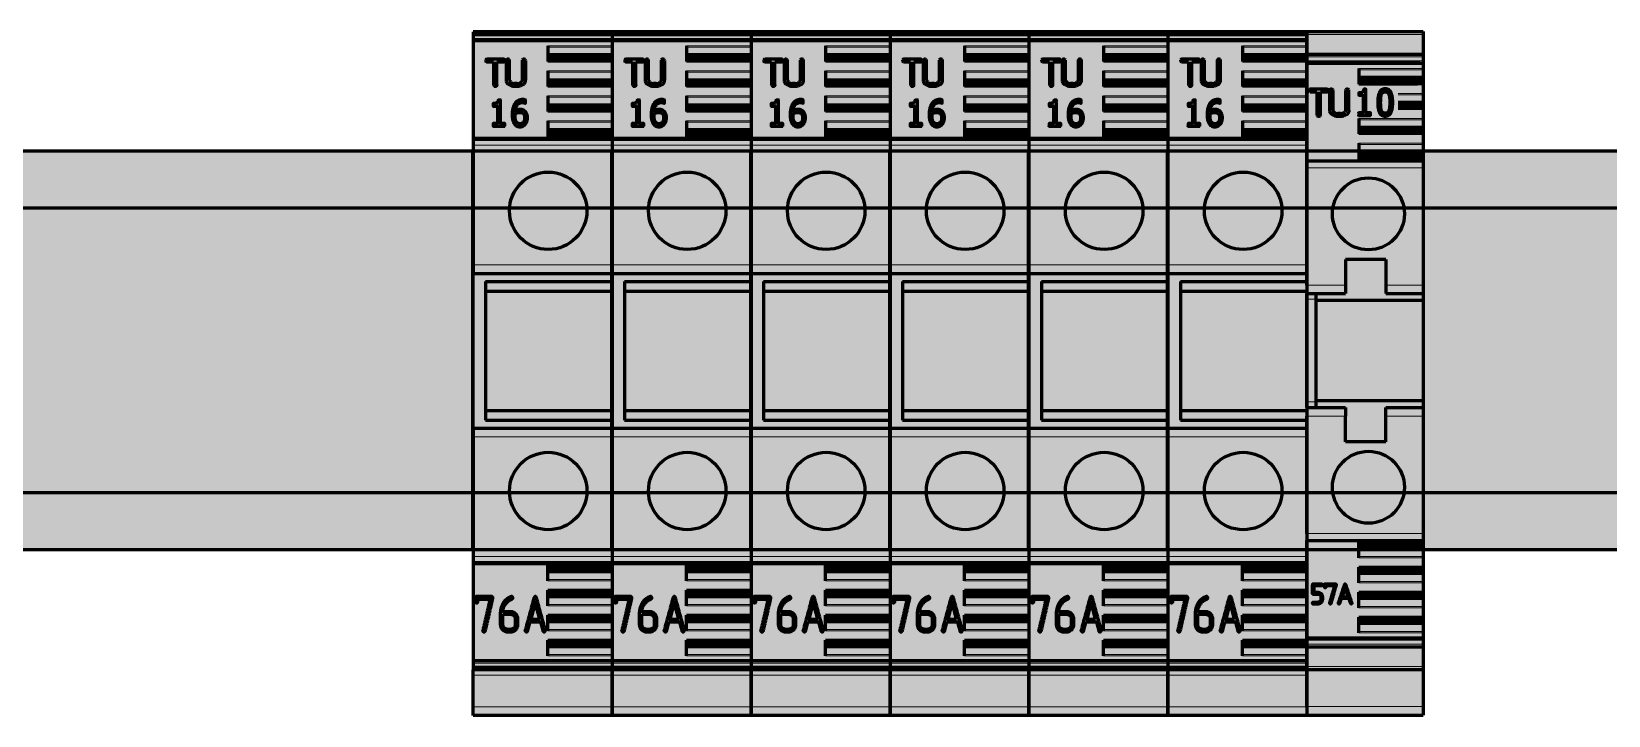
# Model space of a CAD drawing. Header units: millimetres. Extents: x -101 to 319, y -85 to 212.
# Drawn here: x 233.02 to 267.62, y 53.2 to 68.21 of the extents above; entities that cross this region are included whole.
import ezdxf

# ---------------------------------------------------------------- set-up
doc = ezdxf.new("R2010")
doc.units = ezdxf.units.MM
doc.linetypes.add('K5LT_BASIC', pattern=[0])
doc.linetypes.add('K5LT_THIN', pattern=[0])
doc.layers.add('Системный слой', color=7, linetype='Continuous')

# ---------------------------------------------------------------- blocks, each defined once
blk = doc.blocks.new('DIN_VP.262512')
at = {"layer": 'Системный слой', "true_color": 0xffffff}
h = blk.add_hatch(color=7, dxfattribs=at)
h.paths.add_polyline_path([(108.53, 12.55), (-120, 12.55), (-120, -12.45), (108.53, -12.45), (120, -12.45), (120, 12.55)])
h.paths.add_polyline_path([(-120, -17.44), (120, -17.36), (120, -12.36), (-120, -12.44)])
h.paths.add_polyline_path([(-120, 12.42), (108.53, 12.55), (120, 12.52), (120, 17.61), (-120, 17.51)])
at = {"layer": 'Системный слой', "color": 150, "linetype": 'K5LT_BASIC', "lineweight": 60, "true_color": 0x0080ff}
for p, q in [((120, 17.56), (-120, 17.56)), ((120, 12.56), (-120, 12.56)), ((120, -12.44), (-120, -12.44)), ((120, -17.44), (-120, -17.44))]:
    blk.add_line(p, q, dxfattribs=at)
blk = doc.blocks.new('SUPU_SCREW_WHITE_16_U53')
h = blk.add_hatch(color=7)
h.paths.add_polyline_path([(566.3, -98.23), (566.3, -96.16), (566.1, -96.16), (566.09, -96.22), (566.08, -96.27), (566.06, -96.32), (566.04, -96.36), (566, -96.39), (565.97, -96.42), (565.93, -96.43), (565.89, -96.45), (565.83, -96.46), (565.77, -96.47), (565.71, -96.48), (565.66, -96.48), (565.66, -96.69), (566.05, -96.69), (566.05, -98.23), (565.66, -98.23), (565.66, -98.46), (566.69, -98.46), (566.69, -98.23)])
h.paths.add_polyline_path([(567.6, -97.15), (567.63, -96.93), (567.69, -96.75), (567.79, -96.59), (567.91, -96.48), (568.05, -96.41), (568.22, -96.38), (568.27, -96.39), (568.32, -96.39), (568.37, -96.4), (568.42, -96.42), (568.45, -96.43), (568.48, -96.45), (568.49, -96.45), (568.49, -96.16), (568.46, -96.14), (568.42, -96.13), (568.39, -96.13), (568.35, -96.12), (568.31, -96.12), (568.26, -96.12), (568.11, -96.13), (567.97, -96.16), (567.85, -96.22), (567.74, -96.29), (567.64, -96.38), (567.56, -96.49), (567.49, -96.62), (567.43, -96.76), (567.39, -96.91), (567.36, -97.08), (567.34, -97.26), (567.33, -97.45), (567.34, -97.64), (567.36, -97.81), (567.39, -97.96), (567.44, -98.09), (567.49, -98.21), (567.56, -98.3), (567.62, -98.36), (567.69, -98.42), (567.76, -98.46), (567.84, -98.49), (567.93, -98.5), (568.02, -98.51), (568.19, -98.48), (568.35, -98.41), (568.49, -98.29), (568.59, -98.12), (568.66, -97.93), (568.68, -97.71), (568.67, -97.58), (568.65, -97.47), (568.62, -97.37), (568.58, -97.27), (568.52, -97.2), (568.45, -97.13), (568.39, -97.08), (568.32, -97.04), (568.26, -97.02), (568.2, -97), (568.13, -96.99), (568.05, -96.99), (567.96, -97), (567.88, -97.01), (567.81, -97.03), (567.74, -97.06), (567.67, -97.1)])
h.paths.add_polyline_path([(567.59, -97.37), (567.66, -97.33), (567.72, -97.3), (567.79, -97.28), (567.85, -97.26), (567.92, -97.25), (567.99, -97.25), (568.04, -97.25), (568.09, -97.25), (568.14, -97.26), (568.19, -97.28), (568.23, -97.3), (568.27, -97.33), (568.32, -97.38), (568.36, -97.43), (568.39, -97.49), (568.41, -97.56), (568.42, -97.64), (568.42, -97.73), (568.41, -97.88), (568.37, -98.01), (568.32, -98.12), (568.24, -98.19), (568.14, -98.24), (568.02, -98.25), (567.97, -98.25), (567.92, -98.24), (567.87, -98.22), (567.83, -98.2), (567.79, -98.16), (567.75, -98.12), (567.7, -98.06), (567.66, -97.99), (567.63, -97.9), (567.61, -97.8), (567.59, -97.67), (567.59, -97.52), (567.59, -97.49), (567.59, -97.46), (567.59, -97.44), (567.59, -97.42), (567.59, -97.4)])
at = {"color": 150, "linetype": 'K5LT_BASIC', "lineweight": 60, "true_color": 0x0080ff}
for points, knots in [([(566.69, -98.46), (566.17, -98.46), (565.66, -98.46), (565.66, -98.35), (565.66, -98.23), (565.85, -98.23), (566.05, -98.23), (566.05, -97.46), (566.05, -96.69), (565.85, -96.69), (565.66, -96.69), (565.66, -96.58), (565.66, -96.48), (565.74, -96.48), (565.83, -96.46), (565.92, -96.45), (565.97, -96.42), (566.03, -96.38), (566.06, -96.32), (566.09, -96.26), (566.1, -96.16), (566.2, -96.16), (566.3, -96.16), (566.3, -97.19), (566.3, -98.23), (566.49, -98.23), (566.69, -98.23), (566.69, -98.35), (566.69, -98.46)], [0, 0, 0, 1.970331, 1.970331, 2.42314, 2.42314, 3.1819, 3.1819, 6.119039, 6.119039, 6.8778, 6.8778, 7.281657, 7.281657, 7.613549, 7.613549, 7.896435, 7.896435, 8.156201, 8.156201, 8.472404, 8.472404, 8.847769, 8.847769, 12.800668, 12.800668, 13.547191, 13.547191, 14, 14, 14]), ([(568.68, -97.71), (568.68, -98.07), (568.49, -98.29), (568.3, -98.51), (568.02, -98.51), (567.88, -98.51), (567.76, -98.46), (567.65, -98.4), (567.56, -98.3), (567.45, -98.17), (567.39, -97.96), (567.33, -97.75), (567.33, -97.45), (567.33, -97.15), (567.39, -96.91), (567.44, -96.67), (567.56, -96.49), (567.67, -96.32), (567.85, -96.22), (568.03, -96.12), (568.26, -96.12), (568.34, -96.12), (568.39, -96.13), (568.44, -96.14), (568.49, -96.16), (568.49, -96.3), (568.49, -96.45), (568.49, -96.45), (568.48, -96.45), (568.44, -96.42), (568.37, -96.4), (568.3, -96.38), (568.22, -96.38), (567.95, -96.38), (567.79, -96.59), (567.62, -96.8), (567.6, -97.15), (567.7, -97.07), (567.81, -97.03), (567.91, -96.99), (568.05, -96.99), (568.17, -96.99), (568.26, -97.02), (568.35, -97.05), (568.45, -97.13), (568.56, -97.22), (568.62, -97.37), (568.68, -97.51), (568.68, -97.71)], [0, 0, 0, 1.87689, 1.87689, 3.504972, 3.504972, 4.303681, 4.303681, 5.088219, 5.088219, 6.251271, 6.251271, 7.816418, 7.816418, 9.476288, 9.476288, 10.864202, 10.864202, 12.086191, 12.086191, 13.391927, 13.391927, 13.777349, 13.777349, 14.103095, 14.103095, 14.990417, 14.990417, 15.029407, 15.029407, 15.38454, 15.38454, 15.839057, 15.839057, 17.370113, 17.370113, 19.200138, 19.200138, 19.941743, 19.941743, 20.689614, 20.689614, 21.348143, 21.348143, 22.018697, 22.018697, 22.916554, 22.916554, 24, 24, 24]), ([(568.42, -97.73), (568.42, -97.58), (568.39, -97.49), (568.35, -97.4), (568.27, -97.33), (568.21, -97.28), (568.14, -97.26), (568.07, -97.25), (567.99, -97.25), (567.88, -97.25), (567.79, -97.28), (567.69, -97.31), (567.59, -97.37), (567.59, -97.41), (567.59, -97.44), (567.59, -97.47), (567.59, -97.52), (567.59, -97.76), (567.63, -97.9), (567.67, -98.04), (567.75, -98.12), (567.81, -98.19), (567.87, -98.22), (567.94, -98.25), (568.02, -98.25), (568.21, -98.25), (568.32, -98.12), (568.42, -97.98), (568.42, -97.73)], [0, 0, 0, 1.118015, 1.118015, 2.058187, 2.058187, 2.743652, 2.743652, 3.446823, 3.446823, 4.404937, 4.404937, 5.406816, 5.406816, 5.710842, 5.710842, 6.079178, 6.079178, 7.878221, 7.878221, 9.049882, 9.049882, 9.807165, 9.807165, 10.523364, 10.523364, 12.08089, 12.08089, 14, 14, 14])]:
    blk.add_open_spline(points, degree=2, knots=knots, dxfattribs=at)
blk = doc.blocks.new('SUPU_SCREW_WHITE_16_U54')
h = blk.add_hatch(color=7)
h.paths.add_polyline_path([(566, -94.84), (566, -92.81), (566.56, -92.81), (566.62, -92.8), (566.67, -92.77), (566.68, -92.76), (566.7, -92.73), (566.71, -92.69), (566.71, -92.67), (566.69, -92.64), (566.66, -92.61), (566.61, -92.58), (566.56, -92.58), (565.15, -92.58), (565.13, -92.58), (565.07, -92.59), (565.04, -92.62), (565.01, -92.66), (565, -92.69), (565, -92.7), (565.01, -92.74), (565.04, -92.78), (565.09, -92.8), (565.15, -92.81), (565.7, -92.81), (565.7, -94.84), (565.71, -94.88), (565.75, -94.93), (565.82, -94.95), (565.85, -94.95), (565.91, -94.95), (565.95, -94.93), (565.98, -94.9), (566, -94.87)])
h.paths.add_polyline_path([(567.11, -94.42), (567.11, -92.69), (567.1, -92.65), (567.06, -92.6), (567.01, -92.58), (566.96, -92.57), (566.9, -92.58), (566.85, -92.61), (566.82, -92.65), (566.81, -92.69), (566.81, -94.42), (566.81, -94.47), (566.81, -94.51), (566.88, -94.66), (567.03, -94.8), (567.27, -94.91), (567.54, -94.95), (567.78, -94.95), (568.07, -94.91), (568.3, -94.8), (568.37, -94.74), (568.43, -94.68), (568.49, -94.56), (568.52, -94.42), (568.52, -92.69), (568.51, -92.65), (568.47, -92.6), (568.41, -92.58), (568.36, -92.57), (568.31, -92.58), (568.26, -92.61), (568.22, -92.65), (568.21, -92.69), (568.21, -94.42), (568.21, -94.47), (568.17, -94.55), (568.08, -94.63), (567.95, -94.7), (567.78, -94.72), (567.54, -94.72), (567.38, -94.7), (567.24, -94.63), (567.21, -94.61), (567.18, -94.58), (567.13, -94.5)])
at = {"color": 150, "linetype": 'K5LT_BASIC', "lineweight": 60, "true_color": 0x0080ff}
for p, q in [((565.01, -92.66), (565, -92.69)), ((565, -92.69), (565, -92.7)), ((565.04, -92.62), (565.01, -92.66)), ((565.15, -92.58), (565.13, -92.58)), ((566.56, -92.58), (565.15, -92.58)), ((566.71, -92.69), (566.71, -92.67)), ((566.82, -92.65), (566.81, -92.69)), ((566.81, -92.69), (566.81, -94.42)), ((566.85, -92.61), (566.82, -92.65)), ((567.1, -92.65), (567.06, -92.6)), ((567.11, -92.69), (567.1, -92.65)), ((567.11, -94.42), (567.11, -92.69)), ((568.22, -92.65), (568.21, -92.69)), ((568.21, -92.69), (568.21, -94.42)), ((568.26, -92.61), (568.22, -92.65)), ((568.51, -92.65), (568.47, -92.6)), ((568.52, -92.69), (568.51, -92.65)), ((568.52, -94.42), (568.52, -92.69)), ((565.15, -92.81), (565.7, -92.81)), ((565.7, -92.81), (565.7, -94.84)), ((566, -92.81), (566.56, -92.81)), ((566, -94.84), (566, -92.81)), ((566.67, -92.77), (566.68, -92.76)), ((565.7, -94.84), (565.71, -94.88)), ((565.71, -94.88), (565.75, -94.93)), ((565.95, -94.93), (565.98, -94.9)), ((567.78, -94.72), (567.54, -94.72)), ((567.54, -94.95), (567.78, -94.95)), ((568.21, -94.42), (568.21, -94.47))]:
    blk.add_line(p, q, dxfattribs=at)
for centre, radius, start, end in [((565.1, -92.69), 0.0983, 184.4166, 208.8597), ((565.14, -92.67), 0.144, 208.8597, 229.0238), ((565.12, -92.69), 0.114, 113.8899, 137.7103), ((565.14, -92.75), 0.172, 94.608, 113.8899), ((566.56, -92.73), 0.155, 71.1747, 90), ((566.54, -92.78), 0.206, 54.823, 71.1747), ((566.57, -92.73), 0.148, 36.4742, 54.823), ((566.59, -92.68), 0.12, 315.8124, 336.3991), ((566.63, -92.69), 0.0798, 11.3596, 36.4742), ((566.62, -92.69), 0.0912, 336.3991, 0), ((566.96, -92.74), 0.168, 109.2526, 128.6153), ((566.96, -92.74), 0.17, 90, 109.2526), ((566.96, -92.75), 0.178, 74.0639, 90), ((566.94, -92.81), 0.235, 60.1958, 74.0639), ((568.36, -92.74), 0.168, 109.2526, 128.6153), ((568.36, -92.74), 0.17, 90, 109.2526), ((568.36, -92.75), 0.178, 74.0639, 90), ((568.35, -92.81), 0.235, 60.1958, 74.0639), ((565.13, -92.66), 0.146, 234.822, 254.4951), ((565.15, -92.57), 0.234, 254.4951, 270), ((566.56, -92.6), 0.211, 270, 288.001), ((566.58, -92.67), 0.13, 288.001, 310.9478), ((566.02, -94.1), 0.875, 251.9879, 256.7841), ((565.85, -94.84), 0.116, 256.7841, 270), ((565.85, -94.7), 0.251, 270, 283.6983), ((565.87, -94.8), 0.156, 283.6983, 301.1147), ((565.9, -94.84), 0.1, 321.7472, 341.6219), ((565.89, -94.84), 0.117, 341.6219, 0), ((567.24, -94.42), 0.438, 180, 185.8129), ((567.21, -94.43), 0.399, 185.8129, 191.9005), ((567.19, -94.43), 0.379, 191.9005, 216.8727), ((567.37, -94.29), 0.614, 216.8727, 236.426), ((567.53, -94.06), 0.896, 236.426, 253.4205), ((567.31, -94.42), 0.196, 180, 204.0043), ((567.37, -94.39), 0.267, 204.0043, 224.5235), ((567.43, -94.33), 0.355, 224.5235, 230.2641), ((567.51, -94.24), 0.476, 230.2641, 235.2225), ((567.51, -94.24), 0.478, 235.2225, 253.5125), ((567.54, -94.01), 0.942, 253.4205, 270), ((567.54, -94.13), 0.587, 253.5125, 270), ((567.78, -94.09), 0.633, 270, 285.6859), ((567.78, -93.93), 1.02, 270, 286.4817), ((567.82, -94.24), 0.473, 285.6859, 303.8549), ((567.85, -94.16), 0.783, 286.4817, 305.3632), ((567.89, -94.34), 0.356, 303.8549, 323.0064), ((568, -94.43), 0.209, 323.0064, 348.0623), ((567.89, -94.22), 0.714, 305.3632, 312.8963), ((568.02, -94.36), 0.516, 312.8963, 321.7635), ((568.09, -94.42), 0.428, 321.7635, 340.6464), ((568.11, -94.42), 0.407, 340.6464, 0)]:
    blk.add_arc(centre, radius, start, end, dxfattribs=at)
blk = doc.blocks.new('SUPU_SCREW_WHITE_16', base_point=(570, -118.2))
at = {"true_color": 0xffffff}
blk.add_hatch(color=7, dxfattribs=at).paths.add_polyline_path([(576.1, -150.18), (576.1, -90.18), (563.9, -90.18), (563.9, -150.18)])
at = {"color": 150, "linetype": 'K5LT_BASIC', "lineweight": 60, "true_color": 0x0080ff}
for p, q in [((563.9, -90.18), (563.9, -90.4)), ((576.1, -90.18), (563.9, -90.18)), ((563.9, -90.4), (576.1, -90.4)), ((563.9, -90.4), (563.9, -90.75)), ((563.9, -90.75), (563.9, -90.97)), ((576.1, -90.97), (563.9, -90.97)), ((563.9, -90.97), (563.9, -99.52)), ((576.1, -90.18), (576.1, -150.18)), ((570.45, -91.41), (570.45, -92.78)), ((576.1, -92.21), (570.45, -92.21)), ((576.1, -92.35), (570.45, -92.35)), ((576.1, -92.59), (570.45, -92.59)), ((576.1, -92.76), (570.45, -92.76)), ((570.45, -93.6), (570.45, -94.98)), ((576.1, -94.41), (570.45, -94.41)), ((576.1, -94.55), (570.45, -94.55)), ((576.1, -94.79), (570.45, -94.79)), ((576.1, -94.95), (570.45, -94.95)), ((570.45, -95.8), (570.45, -97.17)), ((576.1, -96.6), (570.45, -96.6)), ((576.1, -96.74), (570.45, -96.74)), ((576.1, -96.98), (570.45, -96.98)), ((576.1, -97.14), (570.45, -97.14)), ((570.45, -97.99), (570.45, -99.36)), ((563.9, -99.52), (576.1, -99.52)), ((563.9, -99.52), (563.9, -99.6)), ((563.9, -99.6), (563.9, -100.13)), ((563.9, -99.6), (576.1, -99.6)), ((576.1, -98.79), (570.45, -98.79)), ((576.1, -98.93), (570.45, -98.93)), ((576.1, -99.17), (570.45, -99.17)), ((576.1, -99.33), (570.45, -99.33)), ((563.87, -135.68), (563.87, -100.68)), ((563.9, -100.13), (563.9, -110.63)), ((563.9, -110.63), (563.9, -111.38)), ((563.9, -111.38), (576.1, -111.38)), ((563.9, -124.98), (563.9, -111.38)), ((565, -112.09), (565, -124.27)), ((565, -112.09), (576.1, -112.09)), ((565, -112.95), (576.1, -112.95)), ((565, -123.4), (576.1, -123.4)), ((565, -124.27), (576.1, -124.27)), ((563.9, -124.98), (563.9, -125.73)), ((576.1, -124.98), (563.9, -124.98)), ((563.9, -125.73), (563.9, -136.22)), ((563.9, -136.22), (563.9, -136.76)), ((563.9, -136.76), (576.1, -136.76)), ((563.9, -136.76), (563.9, -136.83)), ((563.9, -136.83), (576.1, -136.83)), ((563.9, -136.83), (563.9, -145.39)), ((570.45, -138.36), (570.45, -136.99)), ((570.45, -137.02), (576.1, -137.02)), ((576.1, -137.18), (570.45, -137.18)), ((576.1, -137.42), (570.45, -137.42)), ((576.1, -137.56), (570.45, -137.56)), ((570.45, -140.56), (570.45, -139.18)), ((576.1, -139.21), (570.45, -139.21)), ((576.1, -139.38), (570.45, -139.38)), ((576.1, -139.61), (570.45, -139.61)), ((576.1, -139.76), (570.45, -139.76)), ((570.45, -142.75), (570.45, -141.38)), ((576.1, -141.41), (570.45, -141.41)), ((576.1, -141.57), (570.45, -141.57)), ((576.1, -141.81), (570.45, -141.81)), ((576.1, -141.95), (570.45, -141.95)), ((570.45, -144.94), (570.45, -143.57)), ((576.1, -143.6), (570.45, -143.6)), ((576.1, -143.76), (570.45, -143.76)), ((576.1, -144), (570.45, -144)), ((576.1, -144.14), (570.45, -144.14)), ((563.9, -145.39), (563.9, -145.6)), ((576.1, -145.39), (563.9, -145.39)), ((563.9, -145.6), (563.9, -145.95)), ((563.9, -145.95), (576.1, -145.95)), ((563.9, -145.95), (563.9, -146.18)), ((576.1, -146.18), (563.9, -146.18)), ((563.9, -146.64), (563.9, -146.18)), ((563.9, -149.43), (563.9, -146.64)), ((563.9, -150.18), (563.9, -149.43)), ((575.8, -150.18), (563.9, -150.18)), ((576.1, -150.18), (563.9, -150.18))]:
    blk.add_line(p, q, dxfattribs=at)
at = {"color": 7, "linetype": 'K5LT_THIN', "lineweight": 18}
for p, q in [((563.9, -90.75), (576.1, -90.75)), ((576.1, -91.41), (570.45, -91.41)), ((576.1, -91.53), (570.45, -91.53)), ((576.1, -92.78), (570.45, -92.78)), ((576.1, -93.6), (570.45, -93.6)), ((576.1, -93.72), (570.45, -93.72)), ((576.1, -94.98), (570.45, -94.98)), ((576.1, -95.8), (570.45, -95.8)), ((576.1, -95.91), (570.45, -95.91)), ((576.1, -97.17), (570.45, -97.17)), ((576.1, -97.99), (570.45, -97.99)), ((576.1, -98.1), (570.45, -98.1)), ((576.1, -99.36), (570.45, -99.36)), ((563.9, -100.13), (576.1, -100.13)), ((563.9, -110.63), (576.1, -110.63)), ((563.9, -125.73), (576.1, -125.73)), ((563.9, -136.22), (576.1, -136.22)), ((576.1, -136.99), (570.45, -136.99)), ((576.1, -138.25), (570.45, -138.25)), ((576.1, -138.36), (570.45, -138.36)), ((576.1, -139.18), (570.45, -139.18)), ((576.1, -140.44), (570.45, -140.44)), ((576.1, -140.56), (570.45, -140.56)), ((576.1, -141.38), (570.45, -141.38)), ((576.1, -142.63), (570.45, -142.63)), ((576.1, -142.75), (570.45, -142.75)), ((576.1, -143.57), (570.45, -143.57)), ((576.1, -144.82), (570.45, -144.82)), ((576.1, -144.94), (570.45, -144.94)), ((576.1, -145.6), (563.9, -145.6)), ((563.9, -146.64), (576.1, -146.64)), ((563.9, -149.43), (576.1, -149.43))]:
    blk.add_line(p, q, dxfattribs=at)
at = {"color": 150, "linetype": 'K5LT_BASIC', "lineweight": 60, "true_color": 0x0080ff}
blk.add_lwpolyline([(569.75, -141.73), (569.36, -140.27), (568.97, -141.73)], close=True, dxfattribs=at)
for centre in [(570.5, -105.88), (570.5, -130.48)]:
    blk.add_circle(centre, 3.4, dxfattribs=at)
for points, knots in [([(565.64, -139.88), (565.31, -141.32), (564.98, -142.76), (564.97, -142.77), (564.94, -142.82), (564.9, -142.83), (564.87, -142.84), (564.83, -142.84), (564.79, -142.82), (564.76, -142.79), (564.76, -142.74), (564.76, -142.72), (564.76, -142.71), (565.08, -141.34), (565.39, -139.97), (564.86, -139.97), (564.32, -139.97), (564.32, -140.07), (564.32, -140.18), (564.32, -140.24), (564.29, -140.27), (564.26, -140.29), (564.21, -140.29), (564.19, -140.29), (564.13, -140.27), (564.1, -140.24), (564.1, -140.18), (564.1, -140.02), (564.1, -139.85), (564.1, -139.74), (564.21, -139.74), (564.87, -139.74), (565.53, -139.74), (565.58, -139.74), (565.61, -139.77), (565.64, -139.8), (565.64, -139.85), (565.64, -139.86), (565.64, -139.88)], [0, 0, 0, 5.728491, 5.728491, 5.875241, 5.875241, 6.010495, 6.010495, 6.175101, 6.175101, 6.350178, 6.350178, 6.40661, 6.40661, 11.865633, 11.865633, 13.943908, 13.943908, 14.366489, 14.366489, 14.544271, 14.544271, 14.711169, 14.711169, 14.871341, 14.871341, 15.052786, 15.052786, 15.691145, 15.691145, 16.037794, 16.037794, 18.603095, 18.603095, 18.773935, 18.773935, 18.934997, 18.934997, 19, 19, 19]), ([(566.29, -141.2), (566.29, -140.74), (566.53, -140.35), (566.78, -139.93), (567.24, -139.75), (567.27, -139.75), (567.29, -139.74), (567.33, -139.74), (567.36, -139.78), (567.39, -139.81), (567.39, -139.86), (567.39, -139.89), (567.38, -139.91), (567.36, -139.94), (567.32, -139.96), (567.3, -139.97), (567.28, -139.98), (567.25, -139.99), (567.23, -140), (567.18, -140.02), (567.14, -140.05), (567.05, -140.1), (566.97, -140.16), (566.84, -140.27), (566.71, -140.47), (566.63, -140.6), (566.57, -140.76), (566.51, -140.93), (566.51, -141.07), (566.84, -141.07), (567.17, -141.07), (567.45, -141.07), (567.64, -141.26), (567.84, -141.46), (567.84, -141.74), (567.84, -141.96), (567.84, -142.18), (567.84, -142.46), (567.64, -142.65), (567.45, -142.84), (567.17, -142.84), (567.06, -142.84), (566.95, -142.84), (566.7, -142.84), (566.49, -142.65), (566.29, -142.46), (566.29, -142.18), (566.29, -141.69), (566.29, -141.2)], [0, 0, 0, 2.350175, 2.350175, 4.859783, 4.859783, 4.98445, 4.98445, 5.208355, 5.208355, 5.437793, 5.437793, 5.587752, 5.587752, 5.784307, 5.784307, 5.902751, 5.902751, 6.044158, 6.044158, 6.321147, 6.321147, 6.853656, 6.853656, 7.918194, 7.918194, 8.787354, 8.787354, 9.621515, 9.621515, 11.364914, 11.364914, 12.747981, 12.747981, 14.132578, 14.132578, 15.304611, 15.304611, 16.686957, 16.686957, 18.065912, 18.065912, 18.649742, 18.649742, 19.99647, 19.99647, 21.395287, 21.395287, 24, 24, 24]), ([(568.91, -141.96), (568.8, -142.36), (568.7, -142.76), (568.69, -142.8), (568.66, -142.82), (568.63, -142.84), (568.59, -142.84), (568.55, -142.84), (568.51, -142.81), (568.48, -142.78), (568.48, -142.73), (568.48, -142.72), (568.48, -142.7), (568.87, -141.27), (569.26, -139.84), (569.28, -139.74), (569.36, -139.74), (569.44, -139.74), (569.47, -139.84), (569.85, -141.27), (570.24, -142.7), (570.24, -142.72), (570.24, -142.74), (570.24, -142.78), (570.21, -142.81), (570.17, -142.84), (570.13, -142.84), (570.1, -142.84), (570.07, -142.82), (570.04, -142.8), (570.03, -142.76), (569.92, -142.36), (569.81, -141.96), (569.36, -141.96), (568.91, -141.96)], [0, 0, 0, 1.490475, 1.490475, 1.618923, 1.618923, 1.747724, 1.747724, 1.90096, 1.90096, 2.05947, 2.05947, 2.115505, 2.115505, 7.41398, 7.41398, 7.696978, 7.696978, 7.979864, 7.979864, 13.278377, 13.278377, 13.338348, 13.338348, 13.49453, 13.49453, 13.644752, 13.644752, 13.763876, 13.763876, 13.900933, 13.900933, 15.391408, 15.391408, 17, 17, 17]), ([(566.51, -141.29), (566.51, -141.74), (566.51, -142.18), (566.51, -142.36), (566.65, -142.49), (566.78, -142.62), (566.95, -142.62), (567.06, -142.62), (567.17, -142.62), (567.36, -142.62), (567.49, -142.49), (567.61, -142.37), (567.61, -142.18), (567.61, -141.96), (567.61, -141.74), (567.61, -141.55), (567.49, -141.42), (567.36, -141.29), (567.17, -141.29), (566.84, -141.29), (566.51, -141.29)], [0, 0, 0, 2.063633, 2.063633, 2.874016, 2.874016, 3.673545, 3.673545, 4.186514, 4.186514, 4.995759, 4.995759, 5.807826, 5.807826, 6.839546, 6.839546, 7.647769, 7.647769, 8.460898, 8.460898, 10, 10, 10])]:
    blk.add_open_spline(points, degree=2, knots=knots, dxfattribs=at)
for name in ['SUPU_SCREW_WHITE_16_U54', 'SUPU_SCREW_WHITE_16_U54', 'SUPU_SCREW_WHITE_16_U53', 'SUPU_SCREW_WHITE_16_U53']:
    blk.add_blockref(name, (0, 0))
blk = doc.blocks.new('SUPU_SCREW_BLUE_10_U97')
h = blk.add_hatch(color=7)
h.paths.add_polyline_path([(487.27, -302.19), (487.27, -301.58), (487.95, -301.58), (487.98, -301.58), (487.99, -301.57), (488.01, -301.56), (488.02, -301.54), (488.03, -301.53), (488.03, -301.51), (488.03, -301.5), (488.02, -301.48), (488, -301.47), (487.99, -301.46), (487.97, -301.45), (487.95, -301.45), (487.19, -301.45), (487.15, -301.46), (487.13, -301.48), (487.12, -301.51), (487.12, -302.26), (487.13, -302.29), (487.15, -302.31), (487.19, -302.32), (487.57, -302.32), (487.65, -302.33), (487.72, -302.35), (487.79, -302.39), (487.84, -302.44), (487.87, -302.5), (487.88, -302.56), (487.88, -302.8), (487.87, -302.87), (487.84, -302.93), (487.79, -302.98), (487.72, -303.02), (487.65, -303.04), (487.57, -303.05), (487.19, -303.05), (487.17, -303.05), (487.15, -303.06), (487.14, -303.07), (487.13, -303.09), (487.12, -303.1), (487.12, -303.11), (487.12, -303.13), (487.13, -303.14), (487.14, -303.16), (487.15, -303.17), (487.17, -303.17), (487.19, -303.18), (487.58, -303.18), (487.69, -303.16), (487.8, -303.13), (487.9, -303.07), (487.97, -302.99), (488.01, -302.9), (488.03, -302.81), (488.03, -302.56), (488.01, -302.46), (487.97, -302.38), (487.9, -302.3), (487.8, -302.24), (487.69, -302.2), (487.58, -302.19)])
h.paths.add_polyline_path([(488.78, -303.13), (489.23, -301.53), (489.24, -301.51), (489.24, -301.49), (489.23, -301.48), (489.22, -301.47), (489.2, -301.46), (489.18, -301.45), (489.16, -301.45), (488.25, -301.45), (488.21, -301.46), (488.19, -301.48), (488.18, -301.51), (488.18, -301.7), (488.18, -301.72), (488.19, -301.73), (488.2, -301.74), (488.22, -301.75), (488.24, -301.76), (488.25, -301.76), (488.27, -301.76), (488.29, -301.75), (488.31, -301.74), (488.32, -301.73), (488.33, -301.72), (488.33, -301.7), (488.33, -301.58), (489.07, -301.58), (488.63, -303.1), (488.63, -303.12), (488.63, -303.13), (488.64, -303.15), (488.65, -303.16), (488.67, -303.17), (488.69, -303.17), (488.71, -303.18), (488.75, -303.16), (488.77, -303.15), (488.77, -303.14)])
h.paths.add_polyline_path([(490.6, -303.1), (490.07, -301.51), (490.06, -301.48), (490.03, -301.46), (490, -301.45), (489.97, -301.46), (489.94, -301.48), (489.93, -301.51), (489.4, -303.1), (489.39, -303.11), (489.4, -303.13), (489.4, -303.15), (489.42, -303.16), (489.43, -303.17), (489.45, -303.17), (489.47, -303.17), (489.49, -303.17), (489.5, -303.17), (489.52, -303.16), (489.53, -303.15), (489.54, -303.14), (489.54, -303.13), (489.69, -302.68), (490.31, -302.68), (490.46, -303.13), (490.46, -303.14), (490.47, -303.16), (490.49, -303.16), (490.5, -303.17), (490.51, -303.17), (490.53, -303.17), (490.55, -303.17), (490.56, -303.17), (490.58, -303.16), (490.59, -303.14), (490.6, -303.13), (490.61, -303.12)])
h.paths.add_polyline_path([(490, -301.75), (490.27, -302.56), (489.73, -302.56)])
at = {"color": 150, "linetype": 'K5LT_BASIC', "lineweight": 60, "true_color": 0x0080ff}
blk.add_lwpolyline([(490.27, -302.56), (490, -301.75), (489.73, -302.56)], close=True, dxfattribs=at)
for points, knots in [([(488.03, -302.81), (488.03, -302.96), (487.9, -303.07), (487.76, -303.18), (487.58, -303.18), (487.38, -303.18), (487.19, -303.18), (487.16, -303.18), (487.14, -303.16), (487.12, -303.14), (487.12, -303.11), (487.12, -303.1), (487.14, -303.07), (487.16, -303.05), (487.19, -303.05), (487.38, -303.05), (487.57, -303.05), (487.7, -303.05), (487.79, -302.98), (487.88, -302.91), (487.88, -302.8), (487.88, -302.68), (487.88, -302.56), (487.88, -302.46), (487.79, -302.39), (487.7, -302.32), (487.57, -302.32), (487.38, -302.32), (487.19, -302.32), (487.12, -302.32), (487.12, -302.26), (487.12, -301.88), (487.12, -301.51), (487.12, -301.45), (487.19, -301.45), (487.57, -301.45), (487.95, -301.45), (487.98, -301.45), (488, -301.47), (488.03, -301.49), (488.03, -301.51), (488.03, -301.54), (488.01, -301.56), (487.99, -301.58), (487.95, -301.58), (487.61, -301.58), (487.27, -301.58), (487.27, -301.88), (487.27, -302.19), (487.42, -302.19), (487.58, -302.19), (487.76, -302.19), (487.9, -302.3), (488.03, -302.41), (488.03, -302.56), (488.03, -302.68), (488.03, -302.81)], [0, 0, 0, 1.124723, 1.124723, 2.404552, 2.404552, 3.817223, 3.817223, 4.039917, 4.039917, 4.229525, 4.229525, 4.391827, 4.391827, 4.630195, 4.630195, 6.039799, 6.039799, 6.890063, 6.890063, 7.636266, 7.636266, 8.540928, 8.540928, 9.282862, 9.282862, 10.133155, 10.133155, 11.542758, 11.542758, 11.9576, 11.9576, 14.717908, 14.717908, 15.133275, 15.133275, 17.947574, 17.947574, 18.157472, 18.157472, 18.347254, 18.347254, 18.52774, 18.52774, 18.75487, 18.75487, 21.281727, 21.281727, 23.55918, 23.55918, 24.687783, 24.687783, 25.963867, 25.963867, 27.086135, 27.086135, 28, 28, 28]), ([(489.23, -301.53), (489.01, -302.33), (488.78, -303.13), (488.78, -303.14), (488.75, -303.16), (488.73, -303.17), (488.71, -303.18), (488.68, -303.18), (488.65, -303.16), (488.63, -303.14), (488.63, -303.12), (488.63, -303.11), (488.63, -303.1), (488.85, -302.34), (489.07, -301.58), (488.7, -301.58), (488.33, -301.58), (488.33, -301.64), (488.33, -301.7), (488.33, -301.73), (488.31, -301.74), (488.29, -301.76), (488.25, -301.76), (488.24, -301.76), (488.2, -301.74), (488.18, -301.73), (488.18, -301.7), (488.18, -301.6), (488.18, -301.51), (488.18, -301.45), (488.25, -301.45), (488.71, -301.45), (489.16, -301.45), (489.2, -301.45), (489.22, -301.47), (489.24, -301.48), (489.24, -301.51), (489.24, -301.52), (489.23, -301.53)], [0, 0, 0, 5.383652, 5.383652, 5.52959, 5.52959, 5.681784, 5.681784, 5.866217, 5.866217, 6.03708, 6.03708, 6.089656, 6.089656, 11.214661, 11.214661, 13.592307, 13.592307, 13.979173, 13.979173, 14.149237, 14.149237, 14.336641, 14.336641, 14.51763, 14.51763, 14.694167, 14.694167, 15.288645, 15.288645, 15.648941, 15.648941, 18.58789, 18.58789, 18.7795, 18.7795, 18.939522, 18.939522, 19, 19, 19]), ([(489.69, -302.68), (489.62, -302.91), (489.54, -303.13), (489.54, -303.15), (489.52, -303.16), (489.5, -303.17), (489.47, -303.17), (489.44, -303.17), (489.42, -303.16), (489.39, -303.14), (489.39, -303.11), (489.4, -303.11), (489.4, -303.1), (489.66, -302.3), (489.93, -301.51), (489.95, -301.45), (490, -301.45), (490.05, -301.45), (490.07, -301.51), (490.34, -302.3), (490.6, -303.1), (490.6, -303.11), (490.61, -303.12), (490.61, -303.14), (490.58, -303.16), (490.56, -303.17), (490.53, -303.17), (490.5, -303.17), (490.49, -303.16), (490.47, -303.15), (490.46, -303.13), (490.38, -302.91), (490.31, -302.68), (490, -302.68), (489.69, -302.68)], [0, 0, 0, 1.44536, 1.44536, 1.576574, 1.576574, 1.72477, 1.72477, 1.900141, 1.900141, 2.058711, 2.058711, 2.112479, 2.112479, 7.251326, 7.251326, 7.554382, 7.554382, 7.857377, 7.857377, 12.996143, 12.996143, 13.053703, 13.053703, 13.210028, 13.210028, 13.382239, 13.382239, 13.519808, 13.519808, 13.660524, 13.660524, 15.105883, 15.105883, 17, 17, 17])]:
    blk.add_open_spline(points, degree=2, knots=knots, dxfattribs=at)
blk = doc.blocks.new('SUPU_SCREW_BLUE_10_U98')
h = blk.add_hatch(color=7)
h.paths.add_polyline_path([(491.19, -258.55), (491.58, -258.55), (491.58, -260.09), (491.19, -260.09), (491.19, -260.33), (492.22, -260.33), (492.22, -260.09), (491.83, -260.09), (491.83, -258.02), (491.63, -258.02), (491.62, -258.09), (491.61, -258.14), (491.59, -258.18), (491.56, -258.22), (491.53, -258.25), (491.5, -258.28), (491.46, -258.3), (491.41, -258.31), (491.36, -258.33), (491.3, -258.34), (491.24, -258.34), (491.19, -258.34)])
h.paths.add_polyline_path([(493.02, -258.28), (492.93, -258.51), (492.88, -258.81), (492.86, -259.18), (492.88, -259.55), (492.93, -259.85), (493.02, -260.08), (493.15, -260.24), (493.31, -260.34), (493.52, -260.37), (493.72, -260.34), (493.89, -260.24), (494.02, -260.08), (494.1, -259.85), (494.16, -259.55), (494.18, -259.18), (494.16, -258.81), (494.11, -258.51), (494.02, -258.28), (493.89, -258.12), (493.73, -258.02), (493.52, -257.98), (493.31, -258.02), (493.15, -258.11)])
h.paths.add_polyline_path([(493.14, -258.78), (493.15, -258.66), (493.17, -258.57), (493.19, -258.48), (493.23, -258.41), (493.27, -258.35), (493.32, -258.3), (493.38, -258.27), (493.44, -258.25), (493.52, -258.24), (493.6, -258.25), (493.66, -258.27), (493.72, -258.3), (493.77, -258.35), (493.81, -258.41), (493.84, -258.48), (493.87, -258.56), (493.89, -258.66), (493.9, -258.77), (493.91, -258.89), (493.92, -259.03), (493.92, -259.18), (493.92, -259.33), (493.91, -259.46), (493.9, -259.58), (493.89, -259.69), (493.87, -259.79), (493.84, -259.88), (493.81, -259.95), (493.77, -260.01), (493.72, -260.06), (493.66, -260.09), (493.59, -260.11), (493.52, -260.12), (493.44, -260.11), (493.37, -260.09), (493.31, -260.05), (493.27, -260.01), (493.23, -259.94), (493.19, -259.87), (493.17, -259.78), (493.15, -259.69), (493.13, -259.58), (493.13, -259.47), (493.12, -259.33), (493.12, -259.18), (493.12, -259.04), (493.13, -258.9)])
at = {"color": 150, "linetype": 'K5LT_BASIC', "lineweight": 60, "true_color": 0x0080ff}
for points, knots in [([(492.22, -260.33), (491.7, -260.33), (491.19, -260.33), (491.19, -260.21), (491.19, -260.09), (491.38, -260.09), (491.58, -260.09), (491.58, -259.32), (491.58, -258.55), (491.38, -258.55), (491.19, -258.55), (491.19, -258.45), (491.19, -258.34), (491.27, -258.34), (491.36, -258.33), (491.45, -258.31), (491.5, -258.28), (491.56, -258.24), (491.59, -258.18), (491.62, -258.12), (491.63, -258.02), (491.73, -258.02), (491.83, -258.02), (491.83, -259.06), (491.83, -260.09), (492.02, -260.09), (492.22, -260.09), (492.22, -260.21), (492.22, -260.33)], [0, 0, 0, 1.970331, 1.970331, 2.42314, 2.42314, 3.1819, 3.1819, 6.119039, 6.119039, 6.8778, 6.8778, 7.281657, 7.281657, 7.613549, 7.613549, 7.896435, 7.896435, 8.156201, 8.156201, 8.472404, 8.472404, 8.847769, 8.847769, 12.800668, 12.800668, 13.547191, 13.547191, 14, 14, 14]), ([(494.18, -259.18), (494.18, -259.79), (494.02, -260.08), (493.86, -260.37), (493.52, -260.37), (493.18, -260.37), (493.02, -260.08), (492.86, -259.79), (492.86, -259.18), (492.86, -258.57), (493.02, -258.28), (493.18, -257.98), (493.52, -257.98), (493.86, -257.98), (494.02, -258.28), (494.18, -258.58), (494.18, -259.18)], [0, 0, 0, 1.21224, 1.21224, 2.002225, 2.002225, 2.79904, 2.79904, 4.001406, 4.001406, 5.209272, 5.209272, 6.002754, 6.002754, 6.802785, 6.802785, 8, 8, 8]), ([(493.84, -259.88), (493.89, -259.75), (493.9, -259.58), (493.92, -259.41), (493.92, -259.18), (493.92, -258.94), (493.9, -258.77), (493.89, -258.6), (493.84, -258.48), (493.8, -258.36), (493.72, -258.3), (493.64, -258.24), (493.52, -258.24), (493.4, -258.24), (493.32, -258.3), (493.24, -258.36), (493.19, -258.48), (493.15, -258.6), (493.14, -258.78), (493.12, -258.96), (493.12, -259.18), (493.12, -259.42), (493.13, -259.58), (493.15, -259.74), (493.19, -259.87), (493.24, -259.99), (493.31, -260.05), (493.39, -260.12), (493.52, -260.12), (493.64, -260.12), (493.72, -260.06), (493.8, -260), (493.84, -259.88)], [0, 0, 0, 1.052992, 1.052992, 2.477342, 2.477342, 3.904633, 3.904633, 4.956442, 4.956442, 5.725456, 5.725456, 6.470057, 6.470057, 7.214292, 7.214292, 7.997899, 7.997899, 9.064044, 9.064044, 10.47456, 10.47456, 11.885231, 11.885231, 12.924826, 12.924826, 13.702416, 13.702416, 14.473141, 14.473141, 15.219435, 15.219435, 16, 16, 16])]:
    blk.add_open_spline(points, degree=2, knots=knots, dxfattribs=at)
blk = doc.blocks.new('SUPU_SCREW_BLUE_10_U99')
h = blk.add_hatch(color=7)
h.paths.add_polyline_path([(487.83, -260.27), (487.83, -258.24), (488.38, -258.24), (488.45, -258.23), (488.49, -258.2), (488.5, -258.2), (488.53, -258.16), (488.54, -258.12), (488.53, -258.11), (488.52, -258.08), (488.49, -258.04), (488.43, -258.02), (488.38, -258.01), (486.98, -258.01), (486.96, -258.01), (486.9, -258.02), (486.86, -258.05), (486.84, -258.09), (486.83, -258.12), (486.83, -258.13), (486.84, -258.17), (486.87, -258.21), (486.91, -258.23), (486.98, -258.24), (487.53, -258.24), (487.53, -260.27), (487.54, -260.31), (487.58, -260.36), (487.65, -260.38), (487.68, -260.39), (487.74, -260.38), (487.78, -260.36), (487.81, -260.34), (487.83, -260.31)])
h.paths.add_polyline_path([(488.94, -259.86), (488.94, -258.12), (488.93, -258.08), (488.89, -258.03), (488.83, -258.01), (488.79, -258.01), (488.73, -258.02), (488.68, -258.04), (488.65, -258.08), (488.63, -258.12), (488.63, -259.86), (488.64, -259.9), (488.64, -259.94), (488.71, -260.09), (488.86, -260.23), (489.1, -260.35), (489.37, -260.39), (489.6, -260.39), (489.9, -260.34), (490.13, -260.23), (490.2, -260.17), (490.25, -260.11), (490.32, -259.99), (490.34, -259.86), (490.34, -258.12), (490.34, -258.08), (490.29, -258.03), (490.24, -258.01), (490.19, -258.01), (490.14, -258.02), (490.09, -258.04), (490.05, -258.08), (490.04, -258.12), (490.04, -259.86), (490.04, -259.9), (490, -259.99), (489.91, -260.07), (489.78, -260.13), (489.6, -260.15), (489.37, -260.15), (489.2, -260.13), (489.07, -260.06), (489.03, -260.04), (489.01, -260.01), (488.95, -259.94)])
at = {"color": 150, "linetype": 'K5LT_BASIC', "lineweight": 60, "true_color": 0x0080ff}
for p, q in [((486.84, -258.09), (486.83, -258.12)), ((486.83, -258.12), (486.83, -258.13)), ((486.86, -258.05), (486.84, -258.09)), ((486.98, -258.01), (486.96, -258.01)), ((488.38, -258.01), (486.98, -258.01)), ((486.98, -258.24), (487.53, -258.24)), ((487.53, -258.24), (487.53, -260.27)), ((487.83, -258.24), (488.38, -258.24)), ((487.83, -260.27), (487.83, -258.24)), ((488.49, -258.2), (488.5, -258.2)), ((488.54, -258.12), (488.53, -258.11)), ((488.65, -258.08), (488.63, -258.12)), ((488.63, -258.12), (488.63, -259.86)), ((488.68, -258.04), (488.65, -258.08)), ((488.93, -258.08), (488.89, -258.03)), ((488.94, -258.12), (488.93, -258.08)), ((488.94, -259.86), (488.94, -258.12)), ((490.05, -258.08), (490.04, -258.12)), ((490.04, -258.12), (490.04, -259.86)), ((490.09, -258.04), (490.05, -258.08)), ((490.34, -258.08), (490.29, -258.03)), ((490.34, -258.12), (490.34, -258.08)), ((490.34, -259.86), (490.34, -258.12)), ((489.6, -260.15), (489.37, -260.15)), ((490.04, -259.86), (490.04, -259.9)), ((487.53, -260.27), (487.54, -260.31)), ((487.54, -260.31), (487.58, -260.36)), ((487.78, -260.36), (487.81, -260.34)), ((489.37, -260.39), (489.6, -260.39))]:
    blk.add_line(p, q, dxfattribs=at)
for centre, radius, start, end in [((486.92, -258.12), 0.0983, 184.4166, 208.8597), ((486.96, -258.1), 0.144, 208.8597, 229.0238), ((486.95, -258.13), 0.114, 113.8899, 137.7103), ((486.95, -258.09), 0.146, 234.822, 254.4951), ((486.97, -258.18), 0.172, 94.608, 113.8899), ((486.98, -258.01), 0.234, 254.4951, 270), ((488.38, -258.16), 0.155, 71.1747, 90), ((488.38, -258.03), 0.211, 270, 288.001), ((488.37, -258.21), 0.206, 54.823, 71.1747), ((488.41, -258.11), 0.13, 288.001, 310.9478), ((488.4, -258.16), 0.148, 36.4742, 54.823), ((488.42, -258.11), 0.12, 315.8124, 336.3991), ((488.46, -258.12), 0.0798, 11.3596, 36.4742), ((488.44, -258.12), 0.0912, 336.3991, 0), ((488.79, -258.17), 0.168, 109.2526, 128.6153), ((488.79, -258.18), 0.17, 90, 109.2526), ((488.79, -258.18), 0.178, 74.0639, 90), ((488.77, -258.24), 0.235, 60.1958, 74.0639), ((490.19, -258.17), 0.168, 109.2526, 128.6153), ((490.19, -258.18), 0.17, 90, 109.2526), ((490.19, -258.18), 0.178, 74.0639, 90), ((490.18, -258.24), 0.235, 60.1958, 74.0639), ((489.07, -259.86), 0.438, 180, 185.8129), ((489.03, -259.86), 0.399, 185.8129, 191.9005), ((489.01, -259.86), 0.379, 191.9005, 216.8727), ((489.2, -259.72), 0.614, 216.8727, 236.426), ((489.36, -259.49), 0.896, 236.426, 253.4205), ((489.13, -259.86), 0.196, 180, 204.0043), ((489.2, -259.83), 0.267, 204.0043, 224.5235), ((489.26, -259.77), 0.355, 224.5235, 230.2641), ((489.34, -259.67), 0.476, 230.2641, 235.2225), ((489.34, -259.67), 0.478, 235.2225, 253.5125), ((489.37, -259.57), 0.587, 253.5125, 270), ((489.6, -259.52), 0.633, 270, 285.6859), ((489.65, -259.67), 0.473, 285.6859, 303.8549), ((489.67, -259.59), 0.783, 286.4817, 305.3632), ((489.71, -259.77), 0.356, 303.8549, 323.0064), ((489.83, -259.86), 0.209, 323.0064, 348.0623), ((489.71, -259.65), 0.714, 305.3632, 312.8963), ((489.85, -259.79), 0.516, 312.8963, 321.7635), ((489.92, -259.85), 0.428, 321.7635, 340.6464), ((489.94, -259.86), 0.407, 340.6464, 0), ((487.85, -259.53), 0.875, 251.9879, 256.7841), ((487.68, -260.27), 0.116, 256.7841, 270), ((487.68, -260.14), 0.251, 270, 283.6983), ((487.7, -260.23), 0.156, 283.6983, 301.1147), ((487.73, -260.27), 0.1, 321.7472, 341.6219), ((487.71, -260.27), 0.117, 341.6219, 0), ((489.37, -259.44), 0.942, 253.4205, 270), ((489.6, -259.36), 1.02, 270, 286.4817)]:
    blk.add_arc(centre, radius, start, end, dxfattribs=at)
blk = doc.blocks.new('SUPU_SCREW_BLUE_10', base_point=(491.75, -281))
at = {"true_color": 0x99ccff}
blk.add_hatch(color=151, dxfattribs=at).paths.add_polyline_path([(496.85, -312.95), (496.85, -252.95), (486.65, -252.95), (486.65, -312.95)])
at = {"true_color": 0xffffff}
h = blk.add_hatch(color=7, dxfattribs=at)
h.paths.add_polyline_path([(495.21, -268.95), (494.44, -266.88), (492.49, -265.82), (490.33, -266.3), (489.02, -268.08), (489.19, -270.28), (490.76, -271.84), (492.97, -271.97), (494.73, -270.63)])
h.paths.add_polyline_path([(493.58, -275.2), (493.58, -272.95), (490.03, -272.95), (490.03, -275.2), (490.03, -275.95), (487.45, -275.95), (487.45, -276.45), (487.45, -276.55), (496.85, -276.55), (496.85, -275.95), (493.58, -275.95)])
h.paths.add_polyline_path([(496.85, -276.55), (487.45, -276.55), (487.45, -285.35), (496.85, -285.35)])
h.paths.add_polyline_path([(493.58, -288.95), (493.58, -286.7), (493.58, -285.95), (496.85, -285.95), (496.85, -285.35), (487.45, -285.35), (487.45, -285.45), (487.45, -285.95), (490.03, -285.95), (490.03, -286.7), (490.03, -288.95)])
h.paths.add_polyline_path([(495.21, -292.95), (494.44, -290.88), (492.49, -289.82), (490.33, -290.3), (489.02, -292.08), (489.19, -294.28), (490.76, -295.84), (492.97, -295.97), (494.73, -294.63)])
blk.add_hatch(color=7, dxfattribs=at).paths.add_polyline_path([(487.45, -285.35), (487.45, -276.45), (487.45, -275.95), (486.65, -275.95), (486.65, -276.45), (486.65, -285.45), (486.65, -285.95), (487.45, -285.95), (487.45, -285.45)])
at = {"color": 150, "linetype": 'K5LT_BASIC', "lineweight": 60, "true_color": 0x0080ff}
for p, q in [((486.65, -252.95), (496.55, -252.95)), ((486.65, -252.95), (496.85, -252.95)), ((486.65, -252.95), (486.65, -253.21)), ((486.65, -254.95), (486.65, -253.21)), ((496.85, -252.95), (496.85, -312.95)), ((486.65, -254.95), (486.65, -255.18)), ((486.65, -254.95), (496.55, -254.95)), ((486.65, -254.95), (496.85, -254.95)), ((486.65, -255.18), (486.65, -254.95)), ((486.65, -255.18), (486.65, -255.53)), ((486.65, -255.53), (486.65, -255.18)), ((486.65, -255.74), (486.65, -255.53)), ((486.65, -255.53), (486.65, -255.74)), ((496.55, -255.74), (486.65, -255.74)), ((486.65, -264.29), (486.65, -255.74)), ((486.65, -255.74), (496.85, -255.74)), ((486.65, -255.74), (486.65, -264.29)), ((491.2, -256.19), (491.2, -257.56)), ((491.2, -256.19), (491.2, -257.56)), ((496.55, -256.99), (491.2, -256.99)), ((496.85, -256.99), (491.2, -256.99)), ((496.55, -257.13), (491.2, -257.13)), ((496.85, -257.13), (491.2, -257.13)), ((496.55, -257.37), (491.2, -257.37)), ((496.85, -257.37), (491.2, -257.37)), ((491.2, -257.53), (496.35, -257.53)), ((496.85, -257.53), (491.2, -257.53)), ((496.85, -259.18), (494.66, -259.18)), ((496.85, -259.32), (494.66, -259.32)), ((496.85, -259.56), (494.66, -259.56)), ((496.85, -259.72), (494.66, -259.72)), ((491.2, -260.57), (491.2, -261.94)), ((496.85, -261.37), (491.2, -261.37)), ((496.85, -261.51), (491.2, -261.51)), ((496.85, -261.75), (491.2, -261.75)), ((496.85, -261.91), (491.2, -261.91)), ((491.2, -262.76), (491.2, -264.14)), ((486.65, -264.29), (486.65, -264.37)), ((486.65, -264.29), (496.55, -264.29)), ((486.65, -264.29), (496.85, -264.29)), ((486.65, -264.37), (486.65, -264.29)), ((486.65, -264.37), (486.65, -264.9)), ((486.65, -264.9), (486.65, -264.37)), ((496.85, -263.56), (491.2, -263.56)), ((496.85, -263.71), (491.2, -263.71)), ((496.85, -263.94), (491.2, -263.94)), ((496.85, -264.11), (491.2, -264.11)), ((486.65, -275.2), (486.65, -264.9)), ((490.03, -272.95), (490.03, -275.2)), ((493.58, -272.95), (490.03, -272.95)), ((493.58, -272.95), (493.58, -275.2)), ((486.65, -275.2), (486.65, -275.95)), ((490.03, -275.2), (490.03, -275.95)), ((493.58, -275.2), (493.58, -275.95)), ((486.65, -275.95), (490.03, -275.95)), ((486.65, -276.45), (486.65, -275.95)), ((486.65, -285.45), (486.65, -276.45)), ((487.45, -276.45), (487.45, -275.95)), ((487.45, -285.45), (487.45, -276.45)), ((496.85, -276.55), (487.45, -276.55)), ((493.58, -275.95), (496.85, -275.95)), ((486.65, -285.95), (486.65, -285.45)), ((486.65, -285.95), (486.65, -286.7)), ((486.65, -285.95), (490.03, -285.95)), ((496.85, -285.35), (487.45, -285.35)), ((487.45, -285.95), (487.45, -285.45)), ((490.03, -285.95), (490.03, -286.7)), ((493.58, -285.95), (496.85, -285.95)), ((493.58, -286.7), (493.58, -285.95)), ((486.65, -297), (486.65, -286.7)), ((490.03, -288.95), (490.03, -286.7)), ((493.58, -288.95), (493.58, -286.7)), ((493.58, -288.95), (490.03, -288.95)), ((486.65, -297), (486.65, -297.54)), ((486.65, -297.54), (486.65, -297.61)), ((486.65, -297.61), (496.85, -297.61)), ((486.65, -306.16), (486.65, -297.61)), ((491.2, -299.14), (491.2, -297.77)), ((496.85, -297.8), (491.2, -297.8)), ((496.85, -297.96), (491.2, -297.96)), ((496.85, -298.2), (491.2, -298.2)), ((496.85, -298.34), (491.2, -298.34)), ((491.2, -301.33), (491.2, -299.96)), ((496.85, -299.99), (491.2, -299.99)), ((496.85, -300.15), (491.2, -300.15)), ((496.85, -300.39), (491.2, -300.39)), ((496.85, -300.53), (491.2, -300.53)), ((491.2, -303.52), (491.2, -302.15)), ((496.85, -302.18), (491.2, -302.18)), ((496.85, -302.34), (491.2, -302.34)), ((496.85, -302.58), (491.2, -302.58)), ((496.85, -302.72), (491.2, -302.72)), ((491.2, -305.72), (491.2, -304.34)), ((496.85, -304.37), (491.2, -304.37)), ((496.85, -304.53), (491.2, -304.53)), ((496.85, -304.77), (491.2, -304.77)), ((496.85, -304.91), (491.2, -304.91)), ((486.65, -306.37), (486.65, -306.16)), ((486.65, -306.16), (496.85, -306.16)), ((486.65, -306.37), (486.65, -306.73)), ((486.65, -306.73), (486.65, -306.95)), ((486.65, -306.95), (496.85, -306.95)), ((486.65, -308.69), (486.65, -306.95)), ((486.65, -308.69), (486.65, -308.95)), ((486.65, -308.95), (496.85, -308.95)), ((486.65, -312.2), (486.65, -308.95)), ((486.65, -312.2), (486.65, -312.95)), ((486.65, -312.95), (496.85, -312.95))]:
    blk.add_line(p, q, dxfattribs=at)
at = {"color": 7, "linetype": 'K5LT_THIN', "lineweight": 18}
for p, q in [((486.65, -253.21), (496.85, -253.21)), ((486.65, -255.18), (496.55, -255.18)), ((486.65, -255.18), (496.85, -255.18)), ((486.65, -255.53), (496.55, -255.53)), ((496.85, -255.53), (486.65, -255.53)), ((496.55, -256.19), (491.2, -256.19)), ((496.85, -256.19), (491.2, -256.19)), ((491.2, -256.3), (496.55, -256.3)), ((496.85, -256.3), (491.2, -256.3)), ((496.35, -257.56), (491.2, -257.56)), ((496.85, -257.56), (491.2, -257.56)), ((496.35, -258.38), (494.66, -258.38)), ((496.85, -258.38), (494.66, -258.38)), ((494.66, -258.5), (496.35, -258.5)), ((496.85, -258.5), (494.66, -258.5)), ((496.85, -259.75), (494.66, -259.75)), ((496.85, -260.57), (491.2, -260.57)), ((496.85, -260.69), (491.2, -260.69)), ((496.85, -261.94), (491.2, -261.94)), ((496.85, -262.76), (491.2, -262.76)), ((496.85, -262.88), (491.2, -262.88)), ((486.65, -264.37), (496.55, -264.37)), ((486.65, -264.37), (496.85, -264.37)), ((496.85, -264.14), (491.2, -264.14)), ((486.65, -264.9), (496.55, -264.9)), ((486.65, -264.9), (496.85, -264.9)), ((486.65, -275.2), (490.03, -275.2)), ((493.58, -275.2), (496.85, -275.2)), ((486.65, -276.45), (487.45, -276.45)), ((486.65, -285.45), (487.45, -285.45)), ((486.65, -286.7), (490.03, -286.7)), ((493.58, -286.7), (496.85, -286.7)), ((486.65, -297), (496.85, -297)), ((486.65, -297.54), (496.85, -297.54)), ((496.85, -297.77), (491.2, -297.77)), ((496.85, -299.02), (491.2, -299.02)), ((496.85, -299.14), (491.2, -299.14)), ((496.85, -299.96), (491.2, -299.96)), ((496.85, -301.22), (491.2, -301.22)), ((496.85, -301.33), (491.2, -301.33)), ((496.85, -302.15), (491.2, -302.15)), ((496.85, -303.41), (491.2, -303.41)), ((496.85, -303.52), (491.2, -303.52)), ((496.85, -304.34), (491.2, -304.34)), ((496.85, -305.6), (491.2, -305.6)), ((496.85, -305.72), (491.2, -305.72)), ((496.85, -306.37), (486.65, -306.37)), ((486.65, -306.73), (496.85, -306.73)), ((486.65, -308.69), (496.85, -308.69)), ((486.65, -312.2), (496.85, -312.2))]:
    blk.add_line(p, q, dxfattribs=at)
at = {"color": 150, "linetype": 'K5LT_BASIC', "lineweight": 60, "true_color": 0x0080ff}
for centre in [(492.05, -268.95), (492.05, -292.95)]:
    blk.add_circle(centre, 3.16, dxfattribs=at)
for name in ['SUPU_SCREW_BLUE_10_U99', 'SUPU_SCREW_BLUE_10_U99', 'SUPU_SCREW_BLUE_10_U98', 'SUPU_SCREW_BLUE_10_U98', 'SUPU_SCREW_BLUE_10_U97', 'SUPU_SCREW_BLUE_10_U97']:
    blk.add_blockref(name, (0, 0))

msp = doc.modelspace()

# ---------------------------------------------------------------- block references
at = {"xscale": 0.25, "yscale": 0.25, "zscale": 0.25}
for name, p in [('SUPU_SCREW_WHITE_16', (244.231, 61.194)), ('SUPU_SCREW_WHITE_16', (247.281, 61.194)), ('SUPU_SCREW_WHITE_16', (250.331, 61.194)), ('SUPU_SCREW_WHITE_16', (253.381, 61.194)), ('SUPU_SCREW_WHITE_16', (256.431, 61.194)), ('SUPU_SCREW_WHITE_16', (259.481, 61.194)), ('SUPU_SCREW_BLUE_10', (262.281, 61.194)), ('DIN_VP.262512', (253.131, 61.194))]:
    msp.add_blockref(name, p, dxfattribs=at)

doc.saveas('drawing.dxf')
